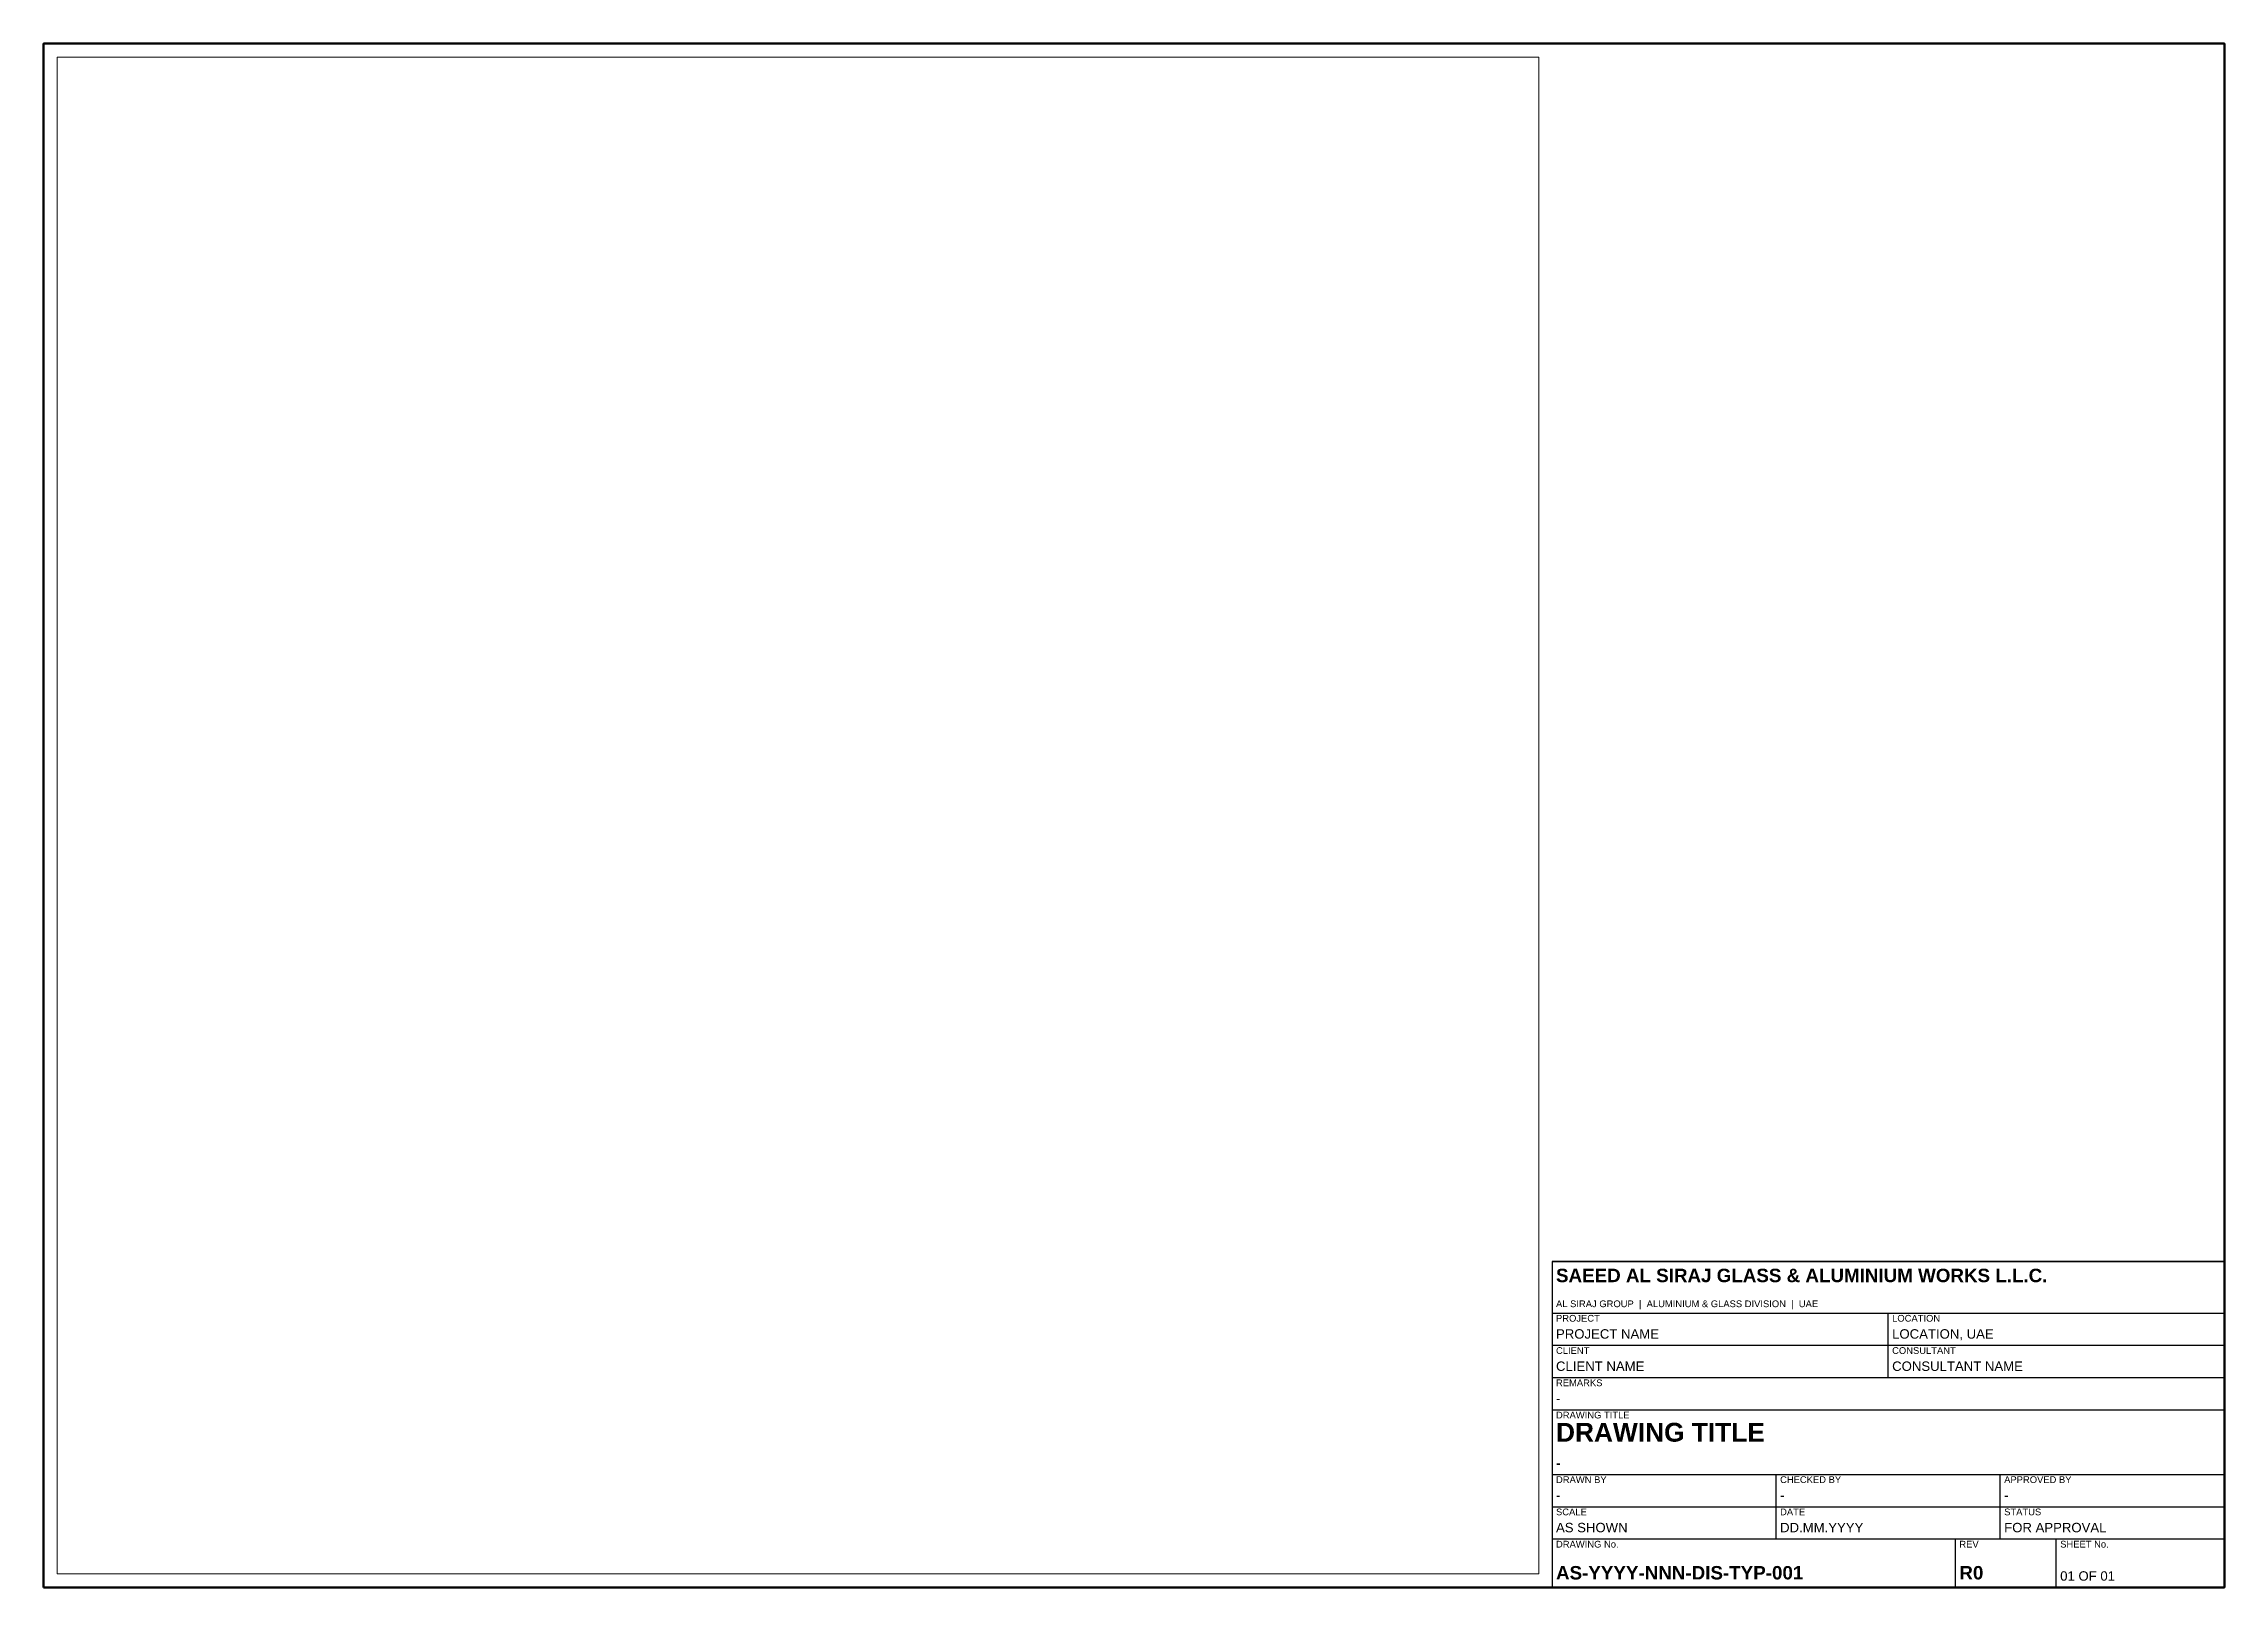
# Paper-space layout 'A1-LANDSCAPE' of a CAD drawing. Header units: millimetres. Extents: x 20 to 831, y 10 to 584.
import ezdxf
from ezdxf.enums import TextEntityAlignment as Align

# ---------------------------------------------------------------- set-up
doc = ezdxf.new("R2010")
doc.units = ezdxf.units.MM
doc.layers.add('ASG-BORDER', color=7, linetype='Continuous', lineweight=50)
doc.layers.add('ASG-TITLEBLOCK', color=7, linetype='Continuous', lineweight=25)
doc.layers.add('ASG-VIEWPORT', color=6, linetype='Continuous', lineweight=0, plot=False)
doc.styles.add('ASG-TEXT-NOTE', font='arial.ttf')
doc.styles.add('ASG-TEXT-SHEET', font='arialbd.ttf')
doc.styles.add('ASG-TEXT-SMALL', font='arial.ttf')
doc.styles.add('ASG-TEXT-TITLE', font='arialbd.ttf')

# ---------------------------------------------------------------- blocks, each defined once
blk = doc.blocks.new('ASG-TB-A1')
for p, q in [((-250, 121.2), (0, 121.2)), ((-250, 102), (0, 102)), ((-125, 90), (-125, 102)), ((-250, 90), (0, 90)), ((-125, 78), (-125, 90)), ((-250, 78), (0, 78)), ((-250, 66), (0, 66)), ((-250, 42), (0, 42)), ((-166.67, 30), (-166.67, 42)), ((-83.33, 30), (-83.33, 42)), ((-250, 30), (0, 30)), ((-166.67, 18), (-166.67, 30)), ((-83.33, 18), (-83.33, 30)), ((-250, 18), (0, 18)), ((-100, 0), (-100, 18)), ((-62.5, 0), (-62.5, 18))]:
    blk.add_line(p, q)
blk.add_lwpolyline([(-250, 0), (0, 0), (0, 121.2), (-250, 121.2)], close=True)
for s, height, style, p in [('SAEED AL SIRAJ GLASS & ALUMINIUM WORKS L.L.C.', 5, 'ASG-TEXT-SHEET', (-248.56, 111.98)), ('AL SIRAJ GROUP  |  ALUMINIUM & GLASS DIVISION  |  UAE', 2.5, 'ASG-TEXT-SMALL', (-248.56, 103.44)), ('PROJECT', 2.5, 'ASG-TEXT-SMALL', (-248.56, 98.06)), ('LOCATION', 2.5, 'ASG-TEXT-SMALL', (-123.56, 98.06)), ('CLIENT', 2.5, 'ASG-TEXT-SMALL', (-248.56, 86.06)), ('CONSULTANT', 2.5, 'ASG-TEXT-SMALL', (-123.56, 86.06)), ('REMARKS', 2.5, 'ASG-TEXT-SMALL', (-248.56, 74.06)), ('DRAWING TITLE', 2.5, 'ASG-TEXT-SMALL', (-248.56, 62.06)), ('DRAWN BY', 2.5, 'ASG-TEXT-SMALL', (-248.56, 38.06)), ('CHECKED BY', 2.5, 'ASG-TEXT-SMALL', (-165.23, 38.06)), ('APPROVED BY', 2.5, 'ASG-TEXT-SMALL', (-81.89, 38.06)), ('SCALE', 2.5, 'ASG-TEXT-SMALL', (-248.56, 26.06)), ('DATE', 2.5, 'ASG-TEXT-SMALL', (-165.23, 26.06)), ('STATUS', 2.5, 'ASG-TEXT-SMALL', (-81.89, 26.06)), ('DRAWING No.', 2.5, 'ASG-TEXT-SMALL', (-248.56, 14.06)), ('REV', 2.5, 'ASG-TEXT-SMALL', (-98.56, 14.06)), ('SHEET No.', 2.5, 'ASG-TEXT-SMALL', (-61.06, 14.06))]:
    blk.add_text(s, height=height, dxfattribs=dict(style=style)).set_placement(p, align=Align.BOTTOM_LEFT)
for tag, height, style, p in [('PROJECT', 3.5, 'ASG-TEXT-NOTE', (-248.56, 91.44)), ('LOCATION', 3.5, 'ASG-TEXT-NOTE', (-123.56, 91.44)), ('CLIENT', 3.5, 'ASG-TEXT-NOTE', (-248.56, 79.44)), ('CONSULTANT', 3.5, 'ASG-TEXT-NOTE', (-123.56, 79.44)), ('REMARKS', 3.5, 'ASG-TEXT-NOTE', (-248.56, 67.44)), ('DWG_TITLE', 7, 'ASG-TEXT-SHEET', (-248.56, 52.08)), ('DWG_TITLE_2', 3.5, 'ASG-TEXT-TITLE', (-248.56, 43.44)), ('DRAWN_BY', 3.5, 'ASG-TEXT-NOTE', (-248.56, 31.44)), ('CHECKED_BY', 3.5, 'ASG-TEXT-NOTE', (-165.23, 31.44)), ('APPROVED_BY', 3.5, 'ASG-TEXT-NOTE', (-81.89, 31.44)), ('SCALE', 3.5, 'ASG-TEXT-NOTE', (-248.56, 19.44)), ('DATE', 3.5, 'ASG-TEXT-NOTE', (-165.23, 19.44)), ('DWG_STATUS', 3.5, 'ASG-TEXT-NOTE', (-81.89, 19.44)), ('DWG_NO', 5, 'ASG-TEXT-SHEET', (-248.56, 1.44)), ('REV', 5, 'ASG-TEXT-SHEET', (-98.56, 1.44)), ('SHEET_NO', 3.5, 'ASG-TEXT-NOTE', (-61.06, 1.44))]:
    blk.add_attdef(tag, text='', height=height, dxfattribs=dict(style=style)).set_placement(p, align=Align.BOTTOM_LEFT)

psp = doc.layouts.new('A1-LANDSCAPE')

# ---------------------------------------------------------------- linework, layer by layer
at = {"layer": 'ASG-BORDER'}
psp.add_lwpolyline([(20, 10), (831, 10), (831, 584), (20, 584)], close=True, dxfattribs=at)

# ---------------------------------------------------------------- block references
at = {"layer": 'ASG-TITLEBLOCK'}
psp.add_blockref('ASG-TB-A1', (831, 10), dxfattribs=at).add_auto_attribs({'DWG_NO': 'AS-YYYY-NNN-DIS-TYP-001', 'REV': 'R0', 'SHEET_NO': '01 OF 01', 'SCALE': 'AS SHOWN', 'DATE': 'DD.MM.YYYY', 'DWG_STATUS': 'FOR APPROVAL', 'DRAWN_BY': '-', 'CHECKED_BY': '-', 'APPROVED_BY': '-', 'DWG_TITLE': 'DRAWING TITLE', 'DWG_TITLE_2': '-', 'REMARKS': '-', 'CLIENT': 'CLIENT NAME', 'CONSULTANT': 'CONSULTANT NAME', 'PROJECT': 'PROJECT NAME', 'LOCATION': 'LOCATION, UAE'})

# ---------------------------------------------------------------- viewports
at = {"layer": 'ASG-VIEWPORT'}
psp.add_viewport(center=(300.5, 297), size=(551, 564), view_center_point=(13775, 14100), view_height=28200, dxfattribs=at)

doc.saveas('drawing.dxf')
